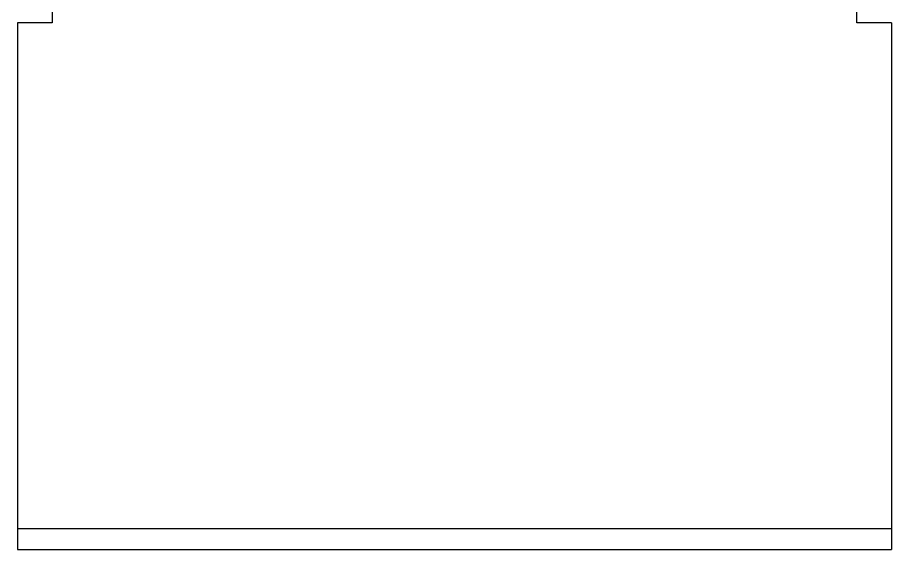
# Model space of a CAD drawing. Header units: inches. Extents: x -2.74 to 2.74, y -2.85 to 0.05.
# Drawn here: x -2.062 to -0.062, y -2.855 to -1.637 of the extents above; entities that cross this region are included whole.
import ezdxf

# ---------------------------------------------------------------- set-up
doc = ezdxf.new("R2010")
doc.units = ezdxf.units.IN
doc.header["$LTSCALE"] = 0.5
doc.header["$MEASUREMENT"] = 0
doc.layers.add('Mounting', color=4, linetype='CONTINUOUS')

msp = doc.modelspace()

# ---------------------------------------------------------------- linework, layer by layer
at = {"layer": 'Mounting', "linetype": 'Continuous', "lineweight": 25, "transparency": 16777216}
for p, q in [((-1.9822, -1.625), (-1.9822, -1.6489)), ((-0.1416, -1.6489), (-0.1416, -1.625)), ((-1.9822, -1.6489), (-2.0619, -1.6489)), ((-2.0619, -1.6489), (-2.0619, -2.855)), ((-0.0619, -1.6489), (-0.1416, -1.6489)), ((-0.0619, -1.6489), (-0.0619, -2.855)), ((-2.0619, -2.8072), (-0.0619, -2.8072)), ((-2.0619, -2.855), (-0.0619, -2.855))]:
    msp.add_line(p, q, dxfattribs=at)

doc.saveas('drawing.dxf')
